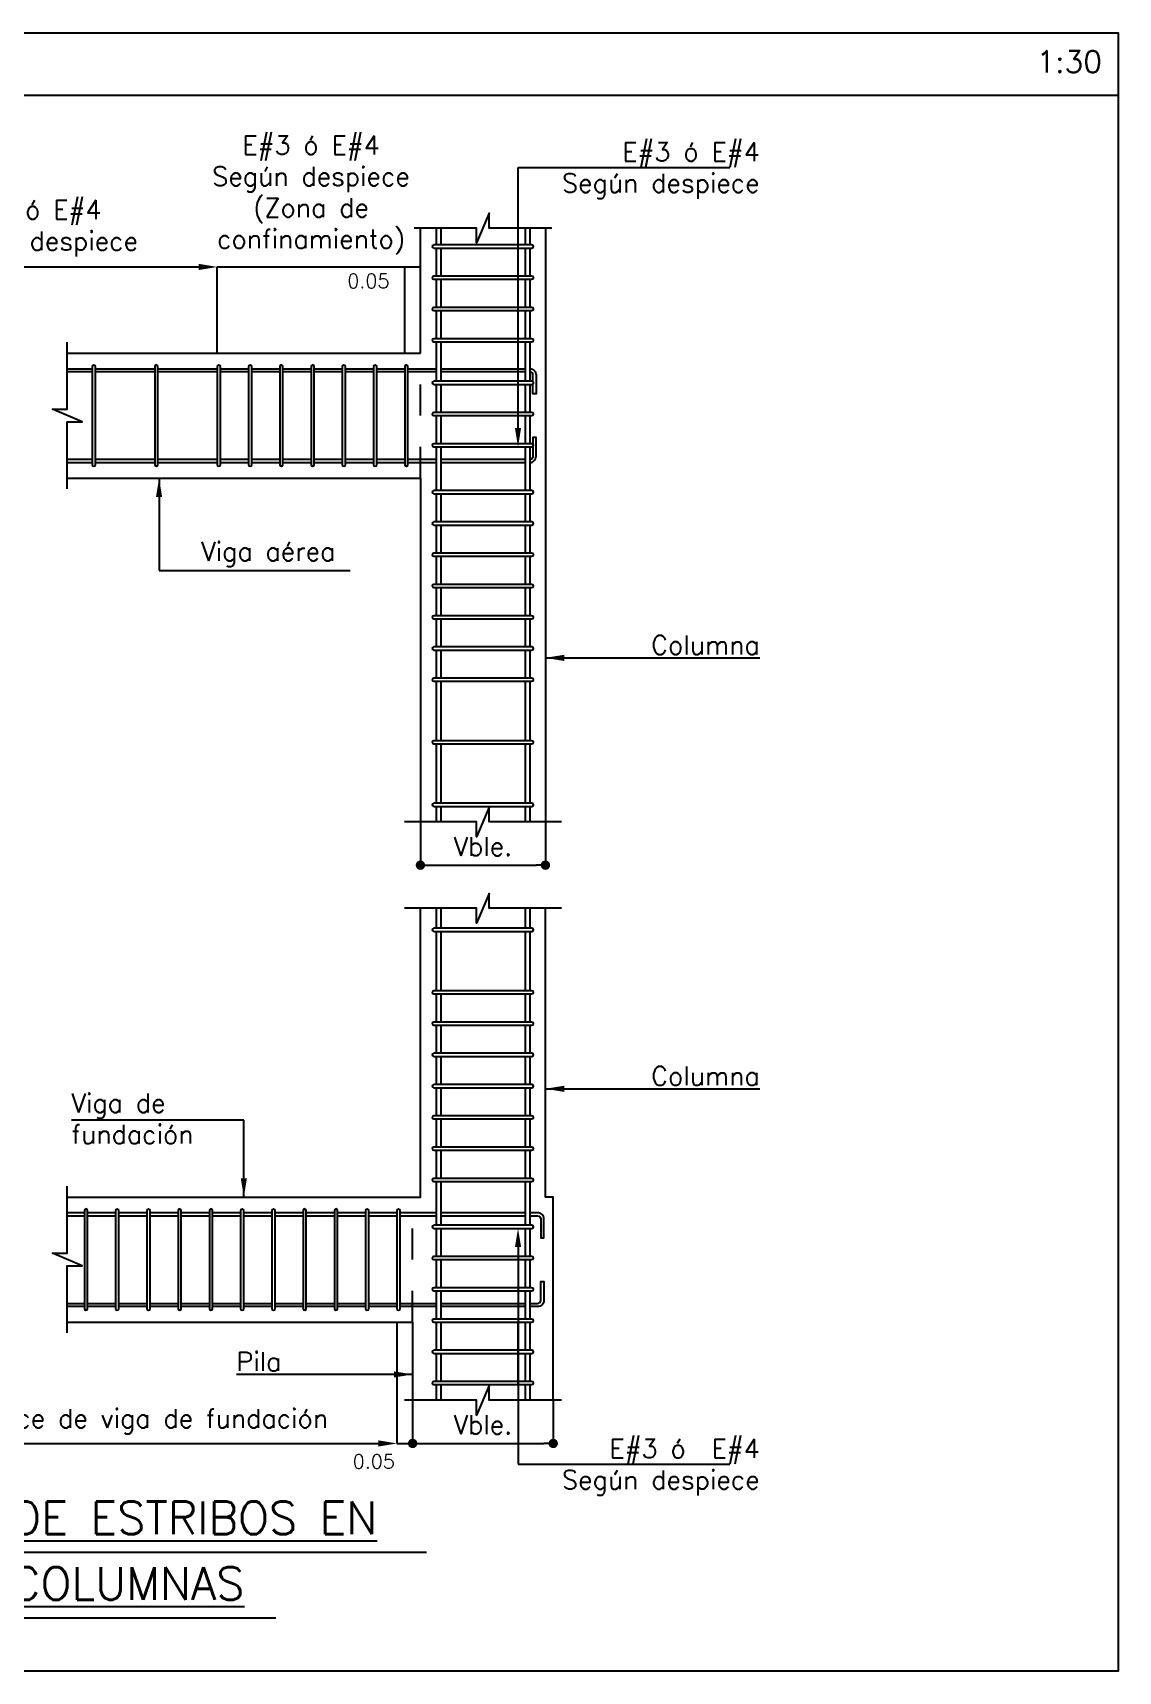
# Model space of a CAD drawing. Header units: millimetres. Extents: x 0 to 109, y -9 to 41.
# Drawn here: x 64.61 to 68.08, y 4.47 to 9.72 of the extents above; entities that cross this region are included whole.
import ezdxf
from ezdxf import colors
from ezdxf.entities.mleader import LeaderData, LeaderLine
from ezdxf.enums import TextEntityAlignment as Align
from ezdxf.math import Vec2, Vec3

# ---------------------------------------------------------------- set-up
doc = ezdxf.new("R2010")
doc.units = ezdxf.units.MM
doc.header["$LTSCALE"] = 0.01
doc.header["$PDMODE"] = 3
doc.linetypes.add('DASHED2', pattern=[0.375, 0.25, -0.125])
for name, color, linetype in [('FC_BORDES', 4, 'Continuous'), ('FC_COTAS', 1, 'Continuous'), ('FC_COTAS @ 30', 1, 'Continuous'), ('FC_LINEA CORTE', 1, 'Continuous'), ('FC_PROYECCION', 6, 'DASHED2'), ('FC_R-200', 5, 'Continuous'), ('FC_R-80', 11, 'Continuous'), ('FC_REFUERZO', 5, 'Continuous'), ('FC_REFUERZO 2', 1, 'Continuous')]:
    doc.layers.add(name, color=color, linetype=linetype)
doc.layers.add('FC_HOJA', color=230, linetype='Continuous', plot=False)
doc.layers.add('FC_HOJA @ 20', color=230, linetype='Continuous', plot=False)
doc.styles.add('FC_TEXT', font='romans.shx', dxfattribs={"height": 0.002})
doc.styles.add('FC_TEXT1', font='romans.shx')
doc.dimstyles.new('FC_COTAS', dxfattribs={"dimtxt": 0.0015, "dimasz": 0.001, "dimexe": 0, "dimexo": 0, "dimgap": 0.001, "dimtad": 1, "dimtih": 1, "dimtoh": 1, "dimzin": 0, "dimdsep": 46, "dimtxsty": 'FC_TEXT1', "dimblk": 'DOT', "dimcen": 0.09, "dimclrd": 256, "dimclre": 256, "dimclrt": 256, "dimadec": 0, "dimazin": 0, "dimtfac": 1, "dimtix": 1, "dimtmove": 2, "dimatfit": 3, "dimfxl": 1.002, "dimtolj": 1, "dimtzin": 0, "dimlwd": -1, "dimarcsym": 0})
doc.dimstyles.new('FC_COTAS$7', dxfattribs={"dimtxt": 0.002, "dimasz": 0.002, "dimexe": 0, "dimexo": 0, "dimgap": 0.000375, "dimtad": 2, "dimtih": 1, "dimtoh": 1, "dimzin": 0, "dimdsep": 46, "dimtxsty": 'FC_TEXT1', "dimblk": 'DOT', "dimcen": 0.09, "dimclrd": 256, "dimclre": 256, "dimclrt": 11, "dimadec": 0, "dimazin": 0, "dimtfac": 1, "dimtix": 1, "dimtmove": 2, "dimatfit": 3, "dimfxl": 1.002, "dimtolj": 1, "dimtzin": 0, "dimlwd": -1, "dimarcsym": 0})

# ---------------------------------------------------------------- blocks, each defined once
blk = doc.blocks.new('*U135')
at = {"layer": 'FC_R-200', "color": 4, "ltscale": 1.5}
for points in [[(-0.042, 0), (0.042, 0)], [(-0.02594, -0.007), (0.02594, -0.007)]]:
    blk.add_lwpolyline(points, dxfattribs=at)
at = {"layer": 'FC_R-200', "ltscale": 1.5, "style": 'FC_TEXT1'}
for tag, p in [('%%UTÍTULO', (0, 0.00366)), ('%%UTÍTULO1', (0, -0.00334))]:
    blk.add_attdef(tag, text='', height=0.0035, dxfattribs=at).set_placement(p, align=Align.MIDDLE_CENTER)
at = {"layer": 'FC_R-80', "ltscale": 1.5, "style": 'FC_TEXT1'}
blk.add_attdef('ESCALA', text='', height=0.002, dxfattribs=at).set_placement((-0.02541, -0.0087), align=Align.MIDDLE_LEFT)
blk = doc.blocks.new('*U136')
at = {"layer": 'FC_LINEA CORTE'}
blk.add_lwpolyline([(0, -0.00782), (0, -0.00067), (0.00157, -0.00067), (-0.00157, 0.00067), (0, 0.00067), (0, 0.00782)], dxfattribs=at)
blk = doc.blocks.new('*U138')
at = {"layer": 'FC_LINEA CORTE'}
blk.add_lwpolyline([(0, -0.00782), (0, -0.00067), (0.00157, -0.00067), (-0.00157, 0.00067), (0, 0.00067), (0, 0.00782)], dxfattribs=at)
blk = doc.blocks.new('*U141')
at = {"layer": 'FC_LINEA CORTE'}
blk.add_lwpolyline([(0.00838, 0), (0.00067, 0), (0.00067, 0.00157), (-0.00068, -0.00157), (-0.00068, 0), (-0.00838, 0)], dxfattribs=at)
blk = doc.blocks.new('*U144')
at = {"layer": 'FC_LINEA CORTE'}
blk.add_lwpolyline([(0.00838, 0), (0.00067, 0), (0.00067, 0.00157), (-0.00068, -0.00157), (-0.00068, 0), (-0.00838, 0)], dxfattribs=at)
blk = doc.blocks.new('*U145')
at = {"layer": 'FC_LINEA CORTE'}
blk.add_lwpolyline([(0.00838, 0), (0.00067, 0), (0.00067, 0.00157), (-0.00068, -0.00157), (-0.00068, 0), (-0.00838, 0)], dxfattribs=at)
blk = doc.blocks.new('*U146')
at = {"layer": 'FC_LINEA CORTE'}
blk.add_lwpolyline([(0.00734, 0), (0.00067, 0), (0.00067, 0.00157), (-0.00068, -0.00157), (-0.00068, 0), (-0.00734, 0)], dxfattribs=at)
blk = doc.blocks.new('*D148')
at = {"layer": 'Defpoints', "color": 0, "transparency": 16777216}
for p in [(65.7755, 5.5916), (65.8255, 5.3416), (65.8255, 5.2035)]:
    blk.add_point(p, dxfattribs=at)
at = {"layer": 'FC_COTAS', "lineweight": -2, "transparency": 16777216}
for p, q in [((65.7755, 5.5916), (65.7755, 5.2035)), ((65.8255, 5.3416), (65.8255, 5.2035))]:
    blk.add_line(p, q, dxfattribs=at)
at = {"layer": 'FC_COTAS', "transparency": 16777216}
blk.add_line((65.7755, 5.2035), (65.8255, 5.2035), dxfattribs=at)
at = {"layer": 'FC_COTAS', "transparency": 16777216, "insert": (65.7013, 5.1458), "char_height": 0.045, "attachment_point": 5, "style": 'FC_TEXT1'}
blk.add_mtext('\\A1;0.05', dxfattribs=at)
blk = doc.blocks.new('_Dot')
at = {"color": 0, "linetype": 'ByBlock', "lineweight": -2}
blk.add_line((-0.5, 0), (-1, 0), dxfattribs=at)
at = {"color": 0, "linetype": 'ByBlock', "const_width": 0.5}
blk.add_lwpolyline([(-0.25, 0, 1), (0.25, 0, 1)], format="xyb", close=True, dxfattribs=at)
blk = doc.blocks.new('*D152')
at = {"layer": 'Defpoints', "color": 0, "transparency": 16777216}
for p in [(63.4445, 5.5916), (65.7755, 5.5916), (65.7755, 5.2035)]:
    blk.add_point(p, dxfattribs=at)
at = {"layer": 'FC_COTAS', "lineweight": -2, "transparency": 16777216}
for p, q in [((63.4445, 5.5916), (63.4445, 5.2035)), ((65.7755, 5.5916), (65.7755, 5.2035))]:
    blk.add_line(p, q, dxfattribs=at)
at = {"layer": 'FC_COTAS', "transparency": 16777216}
blk.add_line((63.5045, 5.2035), (65.7155, 5.2035), dxfattribs=at)
for points in [[(63.5045, 5.2135), (63.5045, 5.1935), (63.4445, 5.2035)], [(65.7155, 5.2135), (65.7155, 5.1935), (65.7755, 5.2035)]]:
    blk.add_solid(points, dxfattribs=at)
at = {"layer": 'FC_COTAS', "transparency": 16777216, "insert": (64.61, 5.2735), "char_height": 0.045, "attachment_point": 5, "style": 'FC_TEXT1'}
blk.add_mtext('\\A1;{\\H1.3333x;\\C11;Estribos según despiece de viga de fundación}', dxfattribs=at)
blk = doc.blocks.new('*D154')
at = {"layer": 'Defpoints', "color": 0, "transparency": 16777216}
for p in [(65.8255, 5.3416), (66.2755, 5.3416), (66.2755, 5.2035)]:
    blk.add_point(p, dxfattribs=at)
at = {"layer": 'FC_COTAS', "lineweight": -2, "transparency": 16777216}
for p, q in [((65.8255, 5.3416), (65.8255, 5.2035)), ((66.2755, 5.3416), (66.2755, 5.2035))]:
    blk.add_line(p, q, dxfattribs=at)
at = {"layer": 'FC_COTAS', "transparency": 16777216}
blk.add_line((65.8555, 5.2035), (66.2455, 5.2035), dxfattribs=at)
at = {"layer": 'FC_COTAS', "transparency": 16777216, "xscale": 0.03, "yscale": 0.03, "zscale": 0.03, "rotation": 180}
blk.add_blockref('_Dot', (65.8255, 5.2035), dxfattribs=at)
at = {"layer": 'FC_COTAS', "transparency": 16777216, "xscale": 0.03, "yscale": 0.03, "zscale": 0.03}
blk.add_blockref('_Dot', (66.2755, 5.2035), dxfattribs=at)
at = {"layer": 'FC_COTAS', "transparency": 16777216, "insert": (66.0505, 5.2635), "char_height": 0.045, "width": 0.168567, "attachment_point": 5, "style": 'FC_TEXT1'}
blk.add_mtext('\\A1;{\\H1.3333x;\\C11;Vble.}', dxfattribs=at)
blk = doc.blocks.new('*D158')
at = {"layer": 'Defpoints', "color": 0, "transparency": 16777216}
for p in [(65.8505, 7.1916), (66.2505, 7.1916), (66.2505, 7.0535)]:
    blk.add_point(p, dxfattribs=at)
at = {"layer": 'FC_COTAS', "lineweight": -2, "transparency": 16777216}
for p, q in [((65.8505, 7.1916), (65.8505, 7.0535)), ((66.2505, 7.1916), (66.2505, 7.0535))]:
    blk.add_line(p, q, dxfattribs=at)
at = {"layer": 'FC_COTAS', "transparency": 16777216}
blk.add_line((65.8805, 7.0535), (66.2205, 7.0535), dxfattribs=at)
at = {"layer": 'FC_COTAS', "transparency": 16777216, "xscale": 0.03, "yscale": 0.03, "zscale": 0.03, "rotation": 180}
blk.add_blockref('_Dot', (65.8505, 7.0535), dxfattribs=at)
at = {"layer": 'FC_COTAS', "transparency": 16777216, "xscale": 0.03, "yscale": 0.03, "zscale": 0.03}
blk.add_blockref('_Dot', (66.2505, 7.0535), dxfattribs=at)
at = {"layer": 'FC_COTAS', "transparency": 16777216, "insert": (66.0505, 7.1135), "char_height": 0.045, "attachment_point": 5, "style": 'FC_TEXT1'}
blk.add_mtext('\\A1;{\\H1.3333x;\\C11;Vble.}', dxfattribs=at)
blk = doc.blocks.new('*D162')
at = {"layer": 'Defpoints', "color": 0, "transparency": 16777216}
for p in [(65.2005, 8.9672), (64.0195, 8.6916), (65.2005, 8.6916)]:
    blk.add_point(p, dxfattribs=at)
at = {"layer": 'FC_COTAS', "lineweight": -2, "transparency": 16777216}
for p, q in [((64.0195, 8.6916), (64.0195, 8.9672)), ((65.2005, 8.6916), (65.2005, 8.9672))]:
    blk.add_line(p, q, dxfattribs=at)
at = {"layer": 'FC_COTAS', "transparency": 16777216}
blk.add_line((64.0795, 8.9672), (65.1405, 8.9672), dxfattribs=at)
for points in [[(64.0795, 8.9772), (64.0795, 8.9572), (64.0195, 8.9672)], [(65.1405, 8.9772), (65.1405, 8.9572), (65.2005, 8.9672)]]:
    blk.add_solid(points, dxfattribs=at)
at = {"layer": 'FC_COTAS', "transparency": 16777216, "insert": (64.61, 9.0904), "char_height": 0.045, "attachment_point": 5, "style": 'FC_TEXT1'}
blk.add_mtext('\\A1;{\\H1.3333x;\\C11;E#3 ó E#4\\P Según despiece}', dxfattribs=at)
blk = doc.blocks.new('*D163')
at = {"layer": 'Defpoints', "color": 0, "transparency": 16777216}
for p in [(65.8005, 8.9672), (65.2005, 8.6916), (65.8005, 8.6916)]:
    blk.add_point(p, dxfattribs=at)
at = {"layer": 'FC_COTAS', "lineweight": -2, "transparency": 16777216}
for p, q in [((65.2005, 8.6916), (65.2005, 8.9672)), ((65.8005, 8.6916), (65.8005, 8.9672))]:
    blk.add_line(p, q, dxfattribs=at)
at = {"layer": 'FC_COTAS', "transparency": 16777216}
blk.add_line((65.2005, 8.9672), (65.8005, 8.9672), dxfattribs=at)
at = {"layer": 'FC_COTAS', "transparency": 16777216, "insert": (65.5005, 9.1969), "char_height": 0.045, "attachment_point": 5, "style": 'FC_TEXT1'}
blk.add_mtext('\\A1;{\\H1.3333x;\\C11;E#3 ó E#4\\PSegún despiece\\P(Zona de\\Pconfinamiento)}', dxfattribs=at)
blk = doc.blocks.new('*D165')
at = {"layer": 'Defpoints', "color": 0, "transparency": 16777216}
for p in [(65.8505, 8.9672), (65.8505, 8.8916), (65.8005, 8.6916)]:
    blk.add_point(p, dxfattribs=at)
at = {"layer": 'FC_COTAS', "lineweight": -2, "transparency": 16777216}
for p, q in [((65.8005, 8.6916), (65.8005, 8.9672)), ((65.8505, 8.8916), (65.8505, 8.9672))]:
    blk.add_line(p, q, dxfattribs=at)
at = {"layer": 'FC_COTAS', "transparency": 16777216}
blk.add_line((65.8005, 8.9672), (65.8505, 8.9672), dxfattribs=at)
at = {"layer": 'FC_COTAS', "transparency": 16777216, "insert": (65.684, 8.9223), "char_height": 0.045, "attachment_point": 5, "style": 'FC_TEXT1'}
blk.add_mtext('\\A1;0.05', dxfattribs=at)

msp = doc.modelspace()

# ---------------------------------------------------------------- linework, layer by layer
at = {"layer": 'FC_BORDES'}
for points in [[(65.8505, 8.6916), (65.8505, 9.0916)], [(66.2505, 9.0916), (66.2505, 7.1916)], [(64.7205, 8.6916), (65.8505, 8.6916)], [(64.7205, 8.2916), (65.8505, 8.2916), (65.8505, 7.1916)], [(64.7205, 5.9916), (65.8505, 5.9916), (65.8505, 6.9154)], [(66.2755, 5.3416), (66.2755, 5.9916), (66.2505, 5.9916), (66.2505, 6.9154)], [(64.7205, 5.5916), (65.8255, 5.5916), (65.8255, 5.3416)]]:
    msp.add_lwpolyline(points, dxfattribs=at)
at = {"layer": 'FC_HOJA', "ltscale": 0.6}
msp.add_lwpolyline([(61.4602, 9.7163), (68.0835, 9.7163), (68.0835, 4.4748), (61.4602, 4.4748)], close=True, dxfattribs=at)
msp.add_lwpolyline([(61.4602, 9.5163), (68.0835, 9.5163)], dxfattribs=at)
at = {"layer": 'FC_PROYECCION', "ltscale": 0.6}
for points in [[(65.8505, 8.2916), (65.8505, 8.6916)], [(65.8255, 5.5916), (65.8255, 5.9916)]]:
    msp.add_lwpolyline(points, dxfattribs=at)
at = {"layer": 'FC_REFUERZO', "color": 3}
for points in [[(65.9005, 9.0916), (65.9005, 9.0376)], [(65.9155, 9.0916), (65.9155, 9.0376)], [(66.1855, 9.0916), (66.1855, 9.0376)], [(66.2005, 9.0916), (66.2005, 9.0376)], [(65.9005, 9.0276), (65.9005, 8.9376)], [(65.9155, 9.0276), (65.9155, 8.9376)], [(66.1855, 9.0276), (66.1855, 8.9376)], [(66.2005, 9.0276), (66.2005, 8.9376)], [(65.9005, 8.9276), (65.9005, 8.8376)], [(65.9155, 8.9276), (65.9155, 8.8376)], [(66.1855, 8.9276), (66.1855, 8.8376)], [(66.2005, 8.9276), (66.2005, 8.8376)], [(65.9005, 8.8276), (65.9005, 8.7376)], [(65.9155, 8.8276), (65.9155, 8.7376)], [(66.1855, 8.8276), (66.1855, 8.7376)], [(66.2005, 8.8276), (66.2005, 8.7376)], [(65.9005, 8.7276), (65.9005, 8.6016)], [(65.9155, 8.7276), (65.9155, 8.6016)], [(66.1855, 8.7276), (66.1855, 8.6016)], [(66.2005, 8.7276), (66.2005, 8.6016)], [(65.9005, 8.5916), (65.9005, 8.5016)], [(65.9155, 8.5916), (65.9155, 8.5016)], [(66.1855, 8.5916), (66.1855, 8.5016)], [(66.2005, 8.5916), (66.2005, 8.5016)], [(65.9005, 8.4916), (65.9005, 8.4016)], [(65.9155, 8.4916), (65.9155, 8.4016)], [(66.1855, 8.4916), (66.1855, 8.4016)], [(66.2005, 8.4916), (66.2005, 8.4016)], [(65.9005, 8.3916), (65.9005, 8.2516)], [(65.9155, 8.3916), (65.9155, 8.2516)], [(66.1855, 8.3916), (66.1855, 8.2516)], [(66.2005, 8.3916), (66.2005, 8.2516)], [(65.9005, 8.2416), (65.9005, 8.1516)], [(65.9155, 8.2416), (65.9155, 8.1516)], [(66.1855, 8.2416), (66.1855, 8.1516)], [(66.2005, 8.2416), (66.2005, 8.1516)], [(65.9005, 8.1416), (65.9005, 8.0516)], [(65.9155, 8.1416), (65.9155, 8.0516)], [(66.1855, 8.1416), (66.1855, 8.0516)], [(66.2005, 8.1416), (66.2005, 8.0516)], [(65.9005, 8.0416), (65.9005, 7.9516)], [(65.9155, 8.0416), (65.9155, 7.9516)], [(66.1855, 8.0416), (66.1855, 7.9516)], [(66.2005, 8.0416), (66.2005, 7.9516)], [(65.9005, 7.9416), (65.9005, 7.8516)], [(65.9155, 7.9416), (65.9155, 7.8516)], [(66.1855, 7.9416), (66.1855, 7.8516)], [(66.2005, 7.9416), (66.2005, 7.8516)], [(65.9005, 7.8416), (65.9005, 7.7516)], [(65.9155, 7.8416), (65.9155, 7.7516)], [(66.1855, 7.8416), (66.1855, 7.7516)], [(66.2005, 7.8416), (66.2005, 7.7516)], [(65.9005, 7.7416), (65.9005, 7.6516)], [(65.9155, 7.7416), (65.9155, 7.6516)], [(66.1855, 7.7416), (66.1855, 7.6516)], [(66.2005, 7.7416), (66.2005, 7.6516)], [(65.9005, 7.6416), (65.9005, 7.4516)], [(65.9155, 7.6416), (65.9155, 7.4516)], [(66.1855, 7.6416), (66.1855, 7.4516)], [(66.2005, 7.6416), (66.2005, 7.4516)], [(65.9005, 7.4416), (65.9005, 7.2516)], [(65.9155, 7.4416), (65.9155, 7.2516)], [(66.1855, 7.4416), (66.1855, 7.2516)], [(66.2005, 7.4416), (66.2005, 7.2516)], [(65.9005, 7.2416), (65.9005, 7.1916)], [(65.9155, 7.2416), (65.9155, 7.1916)], [(66.1855, 7.2416), (66.1855, 7.1916)], [(66.2005, 7.2416), (66.2005, 7.1916)], [(65.9005, 6.9154), (65.9005, 6.8516)], [(65.9155, 6.9154), (65.9155, 6.8516)], [(66.1855, 6.9154), (66.1855, 6.8516)], [(66.2005, 6.9154), (66.2005, 6.8516)], [(65.9005, 6.8416), (65.9005, 6.6516)], [(65.9155, 6.8416), (65.9155, 6.6516)], [(66.1855, 6.8416), (66.1855, 6.6516)], [(66.2005, 6.8416), (66.2005, 6.6516)], [(65.9005, 6.6416), (65.9005, 6.5516)], [(65.9155, 6.6416), (65.9155, 6.5516)], [(66.1855, 6.6416), (66.1855, 6.5516)], [(66.2005, 6.6416), (66.2005, 6.5516)], [(65.9005, 6.5416), (65.9005, 6.4516)], [(65.9155, 6.5416), (65.9155, 6.4516)], [(66.1855, 6.5416), (66.1855, 6.4516)], [(66.2005, 6.5416), (66.2005, 6.4516)], [(65.9005, 6.4416), (65.9005, 6.3516)], [(65.9155, 6.4416), (65.9155, 6.3516)], [(66.1855, 6.4416), (66.1855, 6.3516)], [(66.2005, 6.4416), (66.2005, 6.3516)], [(65.9005, 6.3416), (65.9005, 6.2516)], [(65.9155, 6.3416), (65.9155, 6.2516)], [(66.1855, 6.3416), (66.1855, 6.2516)], [(66.2005, 6.3416), (66.2005, 6.2516)], [(65.9005, 6.2416), (65.9005, 6.1516)], [(65.9155, 6.2416), (65.9155, 6.1516)], [(66.1855, 6.2416), (66.1855, 6.1516)], [(66.2005, 6.2416), (66.2005, 6.1516)], [(65.9005, 6.1416), (65.9005, 6.0516)], [(65.9155, 6.1416), (65.9155, 6.0516)], [(66.1855, 6.1416), (66.1855, 6.0516)], [(66.2005, 6.1416), (66.2005, 6.0516)], [(65.9005, 6.0416), (65.9005, 5.9016)], [(65.9155, 6.0416), (65.9155, 5.9016)], [(66.1855, 6.0416), (66.1855, 5.9016)], [(66.2005, 6.0416), (66.2005, 5.9016)], [(65.9005, 5.8916), (65.9005, 5.8016)], [(65.9155, 5.8916), (65.9155, 5.8016)], [(66.1855, 5.8916), (66.1855, 5.8016)], [(66.2005, 5.8916), (66.2005, 5.8016)], [(65.9005, 5.7916), (65.9005, 5.7016)], [(65.9155, 5.7916), (65.9155, 5.7016)], [(66.1855, 5.7916), (66.1855, 5.7016)], [(66.2005, 5.7916), (66.2005, 5.7016)], [(65.9005, 5.6916), (65.9005, 5.6016)], [(65.9155, 5.6916), (65.9155, 5.6016)], [(66.1855, 5.6916), (66.1855, 5.6016)], [(66.2005, 5.6916), (66.2005, 5.6016)], [(65.9005, 5.5916), (65.9005, 5.5016)], [(65.9155, 5.5916), (65.9155, 5.5016)], [(66.1855, 5.5916), (66.1855, 5.5016)], [(66.2005, 5.5916), (66.2005, 5.5016)], [(65.9005, 5.4916), (65.9005, 5.4016)], [(65.9155, 5.4916), (65.9155, 5.4016)], [(66.1855, 5.4916), (66.1855, 5.4016)], [(66.2005, 5.4916), (66.2005, 5.4016)], [(65.9005, 5.3916), (65.9005, 5.3416)], [(65.9155, 5.3916), (65.9155, 5.3416)], [(66.1855, 5.3916), (66.1855, 5.3416)], [(66.2005, 5.3916), (66.2005, 5.3416)]]:
    msp.add_lwpolyline(points, dxfattribs=at)
at = {"layer": 'FC_REFUERZO 2'}
for points in [[(66.2075, 9.0376), (65.8935, 9.0376, 1), (65.8935, 9.0276), (66.2075, 9.0276, 1)], [(66.2075, 8.9376), (65.8935, 8.9376, 1), (65.8935, 8.9276), (66.2075, 8.9276, 1)], [(66.2075, 8.8376), (65.8935, 8.8376, 1), (65.8935, 8.8276), (66.2075, 8.8276, 1)], [(66.2075, 8.7376), (65.8935, 8.7376, 1), (65.8935, 8.7276), (66.2075, 8.7276, 1)], [(64.8005, 8.6486), (64.8005, 8.3346, 1), (64.8105, 8.3346), (64.8105, 8.6486, 1)], [(65.0005, 8.6486), (65.0005, 8.3346, 1), (65.0105, 8.3346), (65.0105, 8.6486, 1)], [(65.2005, 8.6486), (65.2005, 8.3346, 1), (65.2105, 8.3346), (65.2105, 8.6486, 1)], [(65.3005, 8.6486), (65.3005, 8.3346, 1), (65.3105, 8.3346), (65.3105, 8.6486, 1)], [(65.4005, 8.6486), (65.4005, 8.3346, 1), (65.4105, 8.3346), (65.4105, 8.6486, 1)], [(65.5005, 8.6486), (65.5005, 8.3346, 1), (65.5105, 8.3346), (65.5105, 8.6486, 1)], [(65.6005, 8.6486), (65.6005, 8.3346, 1), (65.6105, 8.3346), (65.6105, 8.6486, 1)], [(65.7005, 8.6486), (65.7005, 8.3346, 1), (65.7105, 8.3346), (65.7105, 8.6486, 1)], [(65.8005, 8.6486), (65.8005, 8.3346, 1), (65.8105, 8.3346), (65.8105, 8.6486, 1)], [(66.2105, 8.6006, 0.162207), (66.2075, 8.6016), (65.8935, 8.6016, 1), (65.8935, 8.5916), (66.2075, 8.5916, 0.162207), (66.2105, 8.5926, 0.500172)], [(66.2075, 8.5016), (65.8935, 8.5016, 1), (65.8935, 8.4916), (66.2075, 8.4916, 1)], [(66.2075, 8.4016), (65.8935, 8.4016, 1), (65.8935, 8.3916), (66.2075, 8.3916, 1)], [(66.2075, 8.2516), (65.8935, 8.2516, 1), (65.8935, 8.2416), (66.2075, 8.2416, 1)], [(66.2075, 8.1516), (65.8935, 8.1516, 1), (65.8935, 8.1416), (66.2075, 8.1416, 1)], [(66.2075, 8.0516), (65.8935, 8.0516, 1), (65.8935, 8.0416), (66.2075, 8.0416, 1)], [(66.2075, 7.9516), (65.8935, 7.9516, 1), (65.8935, 7.9416), (66.2075, 7.9416, 1)], [(66.2075, 7.8516), (65.8935, 7.8516, 1), (65.8935, 7.8416), (66.2075, 7.8416, 1)], [(66.2075, 7.7516), (65.8935, 7.7516, 1), (65.8935, 7.7416), (66.2075, 7.7416, 1)], [(66.2075, 7.6516), (65.8935, 7.6516, 1), (65.8935, 7.6416), (66.2075, 7.6416, 1)], [(66.2075, 7.4516), (65.8935, 7.4516, 1), (65.8935, 7.4416), (66.2075, 7.4416, 1)], [(66.2075, 7.2516), (65.8935, 7.2516, 1), (65.8935, 7.2416), (66.2075, 7.2416, 1)], [(66.2075, 6.8516), (65.8935, 6.8516, 1), (65.8935, 6.8416), (66.2075, 6.8416, 1)], [(66.2075, 6.6516), (65.8935, 6.6516, 1), (65.8935, 6.6416), (66.2075, 6.6416, 1)], [(66.2075, 6.5516), (65.8935, 6.5516, 1), (65.8935, 6.5416), (66.2075, 6.5416, 1)], [(66.2075, 6.4516), (65.8935, 6.4516, 1), (65.8935, 6.4416), (66.2075, 6.4416, 1)], [(66.2075, 6.3516), (65.8935, 6.3516, 1), (65.8935, 6.3416), (66.2075, 6.3416, 1)], [(66.2075, 6.2516), (65.8935, 6.2516, 1), (65.8935, 6.2416), (66.2075, 6.2416, 1)], [(66.2075, 6.1516), (65.8935, 6.1516, 1), (65.8935, 6.1416), (66.2075, 6.1416, 1)], [(66.2075, 6.0516), (65.8935, 6.0516, 1), (65.8935, 6.0416), (66.2075, 6.0416, 1)], [(64.7752, 5.9486), (64.7752, 5.6346, 1), (64.7852, 5.6346), (64.7852, 5.9486, 1)], [(64.8752, 5.9486), (64.8752, 5.6346, 1), (64.8852, 5.6346), (64.8852, 5.9486, 1)], [(64.9752, 5.9486), (64.9752, 5.6346, 1), (64.9852, 5.6346), (64.9852, 5.9486, 1)], [(65.0752, 5.9486), (65.0752, 5.6346, 1), (65.0852, 5.6346), (65.0852, 5.9486, 1)], [(65.1752, 5.9486), (65.1752, 5.6346, 1), (65.1852, 5.6346), (65.1852, 5.9486, 1)], [(65.2752, 5.9486), (65.2752, 5.6346, 1), (65.2852, 5.6346), (65.2852, 5.9486, 1)], [(65.3752, 5.9486), (65.3752, 5.6346, 1), (65.3852, 5.6346), (65.3852, 5.9486, 1)], [(65.4752, 5.9486), (65.4752, 5.6346, 1), (65.4852, 5.6346), (65.4852, 5.9486, 1)], [(65.5752, 5.9486), (65.5752, 5.6346, 1), (65.5852, 5.6346), (65.5852, 5.9486, 1)], [(65.6752, 5.9486), (65.6752, 5.6346, 1), (65.6852, 5.6346), (65.6852, 5.9486, 1)], [(65.7752, 5.9486), (65.7752, 5.6346, 1), (65.7852, 5.6346), (65.7852, 5.9486, 1)], [(66.2075, 5.9016), (65.8935, 5.9016, 1), (65.8935, 5.8916), (66.2075, 5.8916, 1)], [(66.2075, 5.8016), (65.8935, 5.8016, 1), (65.8935, 5.7916), (66.2075, 5.7916, 1)], [(66.2075, 5.7016), (65.8935, 5.7016, 1), (65.8935, 5.6916), (66.2075, 5.6916, 1)], [(66.2075, 5.6016), (65.8935, 5.6016, 1), (65.8935, 5.5916), (66.2075, 5.5916, 1)], [(66.2075, 5.5016), (65.8935, 5.5016, 1), (65.8935, 5.4916), (66.2075, 5.4916, 1)], [(66.2075, 5.4016), (65.8935, 5.4016, 1), (65.8935, 5.3916), (66.2075, 5.3916, 1)]]:
    msp.add_lwpolyline(points, format="xyb", close=True, dxfattribs=at)
for points in [[(64.7205, 8.6416), (64.8005, 8.6416)], [(64.8005, 8.6316), (64.7205, 8.6316)], [(64.8105, 8.6416), (65.0005, 8.6416)], [(65.0005, 8.6316), (64.8105, 8.6316)], [(65.0105, 8.6416), (65.2005, 8.6416)], [(65.2005, 8.6316), (65.0105, 8.6316)], [(65.2105, 8.6416), (65.3005, 8.6416)], [(65.3005, 8.6316), (65.2105, 8.6316)], [(65.3105, 8.6416), (65.4005, 8.6416)], [(65.4005, 8.6316), (65.3105, 8.6316)], [(65.4105, 8.6416), (65.5005, 8.6416)], [(65.5005, 8.6316), (65.4105, 8.6316)], [(65.5105, 8.6416), (65.6005, 8.6416)], [(65.6005, 8.6316), (65.5105, 8.6316)], [(65.6105, 8.6416), (65.7005, 8.6416)], [(65.7005, 8.6316), (65.6105, 8.6316)], [(65.7105, 8.6416), (65.8005, 8.6416)], [(65.8005, 8.6316), (65.7105, 8.6316)], [(65.8105, 8.6416), (65.9005, 8.6416)], [(65.9005, 8.6316), (65.8105, 8.6316)], [(65.9155, 8.6416), (66.1855, 8.6416)], [(66.1855, 8.6316), (65.9155, 8.6316)], [(64.8005, 8.3516), (64.7205, 8.3516)], [(64.7205, 8.3416), (64.8005, 8.3416)], [(65.0005, 8.3516), (64.8105, 8.3516)], [(64.8105, 8.3416), (65.0005, 8.3416)], [(65.2005, 8.3516), (65.0105, 8.3516)], [(65.0105, 8.3416), (65.2005, 8.3416)], [(65.3005, 8.3516), (65.2105, 8.3516)], [(65.2105, 8.3416), (65.3005, 8.3416)], [(65.4005, 8.3516), (65.3105, 8.3516)], [(65.3105, 8.3416), (65.4005, 8.3416)], [(65.5005, 8.3516), (65.4105, 8.3516)], [(65.4105, 8.3416), (65.5005, 8.3416)], [(65.6005, 8.3516), (65.5105, 8.3516)], [(65.5105, 8.3416), (65.6005, 8.3416)], [(65.7005, 8.3516), (65.6105, 8.3516)], [(65.6105, 8.3416), (65.7005, 8.3416)], [(65.8005, 8.3516), (65.7105, 8.3516)], [(65.7105, 8.3416), (65.8005, 8.3416)], [(65.9005, 8.3516), (65.8105, 8.3516)], [(65.8105, 8.3416), (65.9005, 8.3416)], [(66.1855, 8.3516), (65.9155, 8.3516)], [(65.9155, 8.3416), (66.1855, 8.3416)], [(64.7752, 5.9416), (64.7205, 5.9416)], [(64.7205, 5.9316), (64.7752, 5.9316)], [(64.8752, 5.9416), (64.7852, 5.9416)], [(64.7852, 5.9316), (64.8752, 5.9316)], [(64.9752, 5.9416), (64.8852, 5.9416)], [(64.8852, 5.9316), (64.9752, 5.9316)], [(65.0752, 5.9416), (64.9852, 5.9416)], [(64.9852, 5.9316), (65.0752, 5.9316)], [(65.1752, 5.9416), (65.0852, 5.9416)], [(65.0852, 5.9316), (65.1752, 5.9316)], [(65.2752, 5.9416), (65.1852, 5.9416)], [(65.1852, 5.9316), (65.2752, 5.9316)], [(65.3752, 5.9416), (65.2852, 5.9416)], [(65.2852, 5.9316), (65.3752, 5.9316)], [(65.4752, 5.9416), (65.3852, 5.9416)], [(65.3852, 5.9316), (65.4752, 5.9316)], [(65.5752, 5.9416), (65.4852, 5.9416)], [(65.4852, 5.9316), (65.5752, 5.9316)], [(65.6752, 5.9416), (65.5852, 5.9416)], [(65.5852, 5.9316), (65.6752, 5.9316)], [(65.7752, 5.9416), (65.6852, 5.9416)], [(65.6852, 5.9316), (65.7752, 5.9316)], [(65.9005, 5.9416), (65.7852, 5.9416)], [(65.7852, 5.9316), (65.9005, 5.9316)], [(66.1855, 5.9416), (65.9155, 5.9416)], [(65.9155, 5.9316), (66.1855, 5.9316)], [(64.7205, 5.6516), (64.7752, 5.6516)], [(64.7752, 5.6416), (64.7205, 5.6416)], [(64.7852, 5.6516), (64.8752, 5.6516)], [(64.8752, 5.6416), (64.7852, 5.6416)], [(64.8852, 5.6516), (64.9752, 5.6516)], [(64.9752, 5.6416), (64.8852, 5.6416)], [(64.9852, 5.6516), (65.0752, 5.6516)], [(65.0752, 5.6416), (64.9852, 5.6416)], [(65.0852, 5.6516), (65.1752, 5.6516)], [(65.1752, 5.6416), (65.0852, 5.6416)], [(65.1852, 5.6516), (65.2752, 5.6516)], [(65.2752, 5.6416), (65.1852, 5.6416)], [(65.2852, 5.6516), (65.3752, 5.6516)], [(65.3752, 5.6416), (65.2852, 5.6416)], [(65.3852, 5.6516), (65.4752, 5.6516)], [(65.4752, 5.6416), (65.3852, 5.6416)], [(65.4852, 5.6516), (65.5752, 5.6516)], [(65.5752, 5.6416), (65.4852, 5.6416)], [(65.5852, 5.6516), (65.6752, 5.6516)], [(65.6752, 5.6416), (65.5852, 5.6416)], [(65.6852, 5.6516), (65.7752, 5.6516)], [(65.7752, 5.6416), (65.6852, 5.6416)], [(65.7852, 5.6516), (65.9005, 5.6516)], [(65.9005, 5.6416), (65.7852, 5.6416)], [(65.9155, 5.6516), (66.1855, 5.6516)], [(66.1855, 5.6416), (65.9155, 5.6416)]]:
    msp.add_lwpolyline(points, dxfattribs=at)
for points in [[(66.2005, 8.6416, -0.414214), (66.2205, 8.6216), (66.2205, 8.5616), (66.2105, 8.5616), (66.2105, 8.5926)], [(66.2105, 8.6006), (66.2105, 8.6216, 0.414214), (66.2005, 8.6316)], [(66.2005, 8.3416, 0.414214), (66.2205, 8.3616), (66.2205, 8.4216), (66.2105, 8.4216), (66.2105, 8.3616, -0.414214), (66.2005, 8.3516)], [(66.2005, 5.9316), (66.2255, 5.9316, -0.414214), (66.2355, 5.9216), (66.2355, 5.8616), (66.2455, 5.8616), (66.2455, 5.9216, 0.414214), (66.2255, 5.9416), (66.2005, 5.9416)], [(66.2005, 5.6516), (66.2255, 5.6516, 0.414214), (66.2355, 5.6616), (66.2355, 5.7216), (66.2455, 5.7216), (66.2455, 5.6616, -0.414214), (66.2255, 5.6416), (66.2005, 5.6416)]]:
    msp.add_lwpolyline(points, format="xyb", dxfattribs=at)

# ---------------------------------------------------------------- block references
at = {"layer": 'FC_LINEA CORTE', "xscale": 30, "yscale": 30, "zscale": 30}
for name, p in [('*U146', (66.0505, 9.0916)), ('*U136', (64.7205, 8.4916)), ('*U145', (66.0505, 7.1916)), ('*U144', (66.0505, 6.9154)), ('*U138', (64.7205, 5.7916)), ('*U141', (66.0505, 5.3416))]:
    msp.add_blockref(name, p, dxfattribs=at)
at = {"layer": 'FC_R-200', "xscale": 30, "yscale": 30, "zscale": 30}
msp.add_blockref('*U135', (64.61, 4.8559), dxfattribs=at).add_auto_attribs({'%%UTÍTULO': '%%ULOCALIZACIÓN DE ESTRIBOS EN', '%%UTÍTULO1': '%%UVIGAS Y COLUMNAS', 'ESCALA': 'ESC. 1:30'})

# ---------------------------------------------------------------- texts
at = {"layer": 'FC_COTAS @ 30', "color": 11, "char_height": 0.06, "style": 'FC_TEXT1'}
for s, insert, attachment_point in [('Viga aérea', (65.1488, 8.0075), 7), ('Columna', (66.9361, 7.7279), 9), ('Columna', (66.9361, 6.3492), 9), ('Viga de\\Pfundación', (64.7336, 6.1627), 7), ('\\A1;Pila', (65.2615, 5.4356), 7)]:
    msp.add_mtext(s, dxfattribs=dict(at, insert=insert, attachment_point=attachment_point))
at = {"layer": 'FC_HOJA @ 20', "insert": (68.0315, 9.6238), "char_height": 0.07, "attachment_point": 6, "style": 'FC_TEXT'}
msp.add_mtext('1:30', dxfattribs=at)

# ---------------------------------------------------------------- dimensions: what is measured, and where the dimension line sits
at = {"layer": 'FC_COTAS @ 30'}
for base, p1, p2, text, override, picture, middle in [((65.8005, 8.9672), (65.2005, 8.6916), (65.8005, 8.6916), '{\\H1.3333x;\\C11;E#3 ó E#4\\PSegún despiece\\P(Zona de\\Pconfinamiento)}', {"dimscale": 30, "dimasz": 0.002, "dimsah": 1, "dimtix": 1, "dimtofl": 1, "dimtmove": 2, "dimatfit": 1}, '*D163', (65.5005, 9.1969)), ((65.2005, 8.9672), (64.0195, 8.6916), (65.2005, 8.6916), '{\\H1.3333x;\\C11;E#3 ó E#4\\P Según despiece}', {"dimscale": 30, "dimasz": 0.002, "dimsah": 1, "dimtix": 1, "dimtofl": 1, "dimtmove": 2, "dimatfit": 1}, '*D162', (64.61, 9.0904)), ((66.2505, 7.0535), (65.8505, 7.1916), (66.2505, 7.1916), '{\\H1.3333x;\\C11;Vble.}', {"dimscale": 30, "dimtix": 1, "dimtofl": 1, "dimtmove": 2, "dimatfit": 1}, '*D158', (66.0505, 7.1135)), ((65.7755, 5.2035), (63.4445, 5.5916), (65.7755, 5.5916), '{\\H1.3333x;\\C11;Estribos según despiece de viga de fundación}', {"dimscale": 30, "dimasz": 0.002, "dimsah": 1, "dimtix": 1, "dimtofl": 1, "dimtmove": 2, "dimatfit": 1}, '*D152', (64.61, 5.2735)), ((66.2755, 5.2035), (65.8255, 5.3416), (66.2755, 5.3416), '{\\H1.3333x;\\C11;Vble.}', {"dimscale": 30, "dimtix": 1, "dimtofl": 1, "dimtmove": 2, "dimatfit": 1}, '*D154', (66.0505, 5.2635))]:
    dim = msp.add_linear_dim(base=base, p1=p1, p2=p2, text=text, dimstyle='FC_COTAS', override=override, dxfattribs=at)
    dim.commit()
    dim.dimension.update_dxf_attribs({"geometry": picture, "text_midpoint": middle})
for base, p1, p2, picture, middle in [((65.8505, 8.9672), (65.8005, 8.6916), (65.8505, 8.8916), '*D165', (65.684, 8.9223)), ((65.8255, 5.2035), (65.7755, 5.5916), (65.8255, 5.3416), '*D148', (65.7013, 5.1458))]:
    dim = msp.add_linear_dim(base=base, p1=p1, p2=p2, dimstyle='FC_COTAS', override={"dimscale": 30, "dimtix": 1, "dimtofl": 1, "dimtmove": 2, "dimatfit": 1}, dxfattribs=at)
    dim.commit()
    dim.dimension.update_dxf_attribs({"geometry": picture, "text_midpoint": middle, "dimtype": 128})

# ---------------------------------------------------------------- leaders
at = {"layer": 'FC_COTAS @ 30', "annotation_type": 0, "has_hookline": 1}
for points, hookline_direction, text_width in [([(65.0141, 8.2916), (65.0141, 7.9962), (65.1376, 7.9962)], 0, 0.4771), ([(66.2505, 7.7166), (66.5592, 7.7166)], 0, 0.3657), ([(66.2505, 6.338), (66.5592, 6.338)], 0, 0.3657), ([(65.2855, 5.9916), (65.2855, 6.2373), (65.1619, 6.2373)], 1, 0.4171), ([(65.8255, 5.4243), (65.4099, 5.4243)], 1, 0.1371)]:
    msp.add_leader(points, dimstyle='FC_COTAS$7', override={"dimscale": 30, "dimgap": 0.000375, "dimtad": 1}, dxfattribs=dict(at, hookline_direction=hookline_direction, text_width=text_width))
at = {"layer": 'FC_COTAS @ 30'}
ml = msp.add_multileader_mtext('Standard', dxfattribs=at)
ml.set_content('E#3 ó E#4\\PSegún despiece', color=11, style='FC_TEXT1')
ml.set_leader_properties()
ml.build(insert=Vec2(0, 0))
ml.multileader.update_dxf_attribs({"text_left_attachment_type": 6, "text_right_attachment_type": 6, "dogleg_length": 0.008, "arrow_head_size": 0.06, "scale": 30})
ctx = ml.context
ctx.base_point, ctx.scale, ctx.char_height, ctx.arrow_head_size, ctx.landing_gap_size, ctx.plane_origin = Vec3(66.2061, 9.2855), 30, 0.06, 0.06, 0.03, Vec3(66.1628, 8.3916)
ctx.left_attachment, ctx.right_attachment, ctx.text_align_type = 6, 6, 2
notes = []
notes.append((ctx, [(0, (1, 1, 0), (66.1628, 9.2855), (1, 0), 0.0433, [(2, [(66.1628, 8.3916), (66.1628, 8.4916), (66.1628, 8.5916)], 0, [])])]))
ctx.mtext.insert, ctx.mtext.alignment, ctx.mtext.line_spacing_style, ctx.mtext.flow_direction = Vec3(66.9361, 9.3655), 3, 2, 5
ml = msp.add_multileader_mtext('Standard', dxfattribs=at)
ml.set_content('E#3 ó  E#4\\PSegún despiece', color=11, style='FC_TEXT1')
ml.set_leader_properties()
ml.build(insert=Vec2(0, 0))
ml.multileader.update_dxf_attribs({"text_left_attachment_type": 6, "text_right_attachment_type": 6, "dogleg_length": 0.008, "arrow_head_size": 0.06, "scale": 30})
ctx = ml.context
ctx.base_point, ctx.scale, ctx.char_height, ctx.arrow_head_size, ctx.landing_gap_size, ctx.plane_origin = Vec3(66.2061, 5.1372), 30, 0.06, 0.06, 0.03, Vec3(66.1628, 4.2232)
ctx.left_attachment, ctx.right_attachment, ctx.text_align_type = 6, 6, 2
notes.append((ctx, [(0, (1, 1, 0), (66.1628, 5.1372), (1, 0), 0.0433, [(5, [(66.1628, 5.8916), (66.1628, 5.7916), (66.1628, 5.6916), (66.1628, 5.3916), (66.1628, 5.4916), (66.1628, 5.5916)], 0, [])])]))
ctx.mtext.insert, ctx.mtext.alignment, ctx.mtext.line_spacing_style, ctx.mtext.flow_direction = Vec3(66.9361, 5.2172), 3, 2, 5
for ctx, leaders in notes:
    for number, flags, end, landing, length, lines in leaders:
        leader = LeaderData()
        leader.index, (leader.has_last_leader_line, leader.has_dogleg_vector, leader.attachment_direction) = number, flags
        leader.last_leader_point, leader.dogleg_vector, leader.dogleg_length = Vec3(end), Vec3(landing), length
        for number, points, colour, breaks in lines:
            line = LeaderLine()
            line.index, line.vertices, line.color, line.breaks = number, Vec3.list(points), colors.encode_raw_color(colour), breaks
            leader.lines.append(line)
        ctx.leaders.append(leader)

doc.saveas('drawing.dxf')
